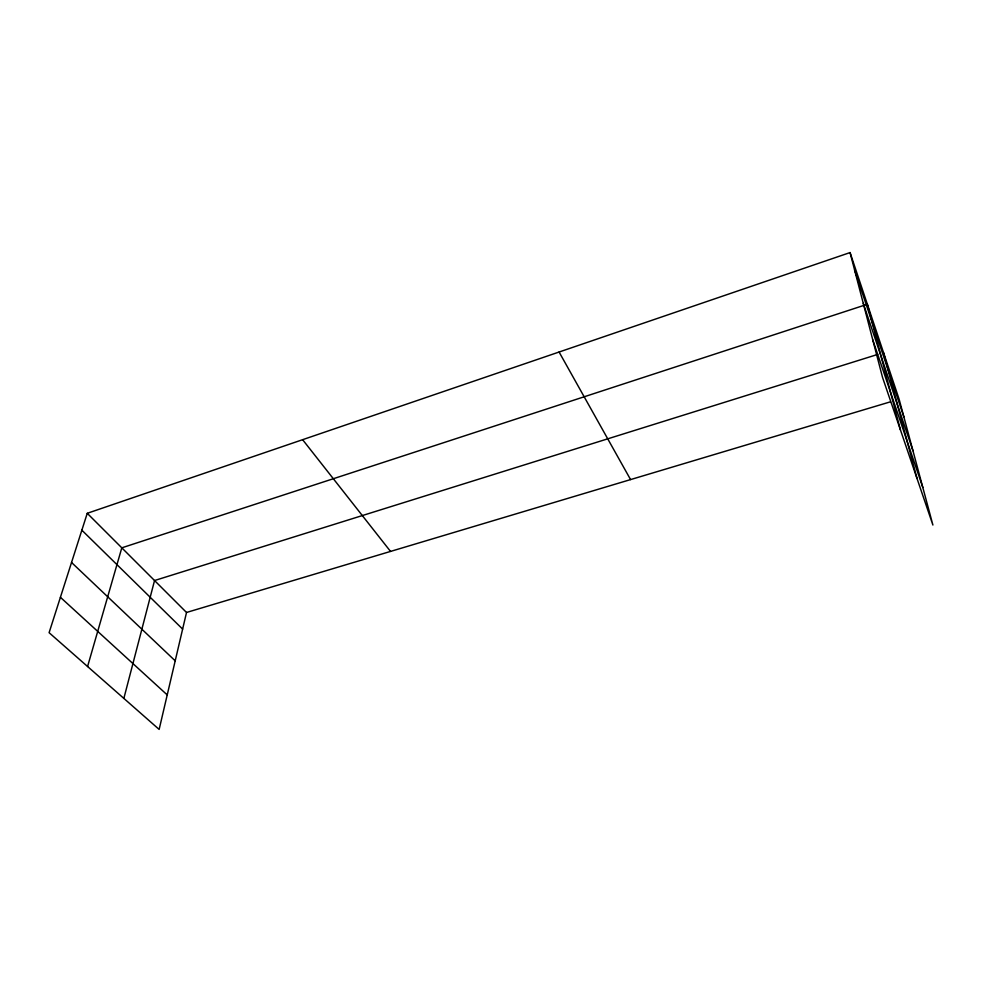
<?xml version="1.0" encoding="UTF-8"?>
<svg xmlns="http://www.w3.org/2000/svg" width="982" height="982" viewBox="0 0 982 982"><rect width="100%" height="100%" fill="white"/><g stroke="black" fill="none" stroke-linecap="round" stroke-linejoin="round"><path stroke-width="1.47" d="M87.251 513.304L186.519 612.473L159.145 729.43L49.1 632.69L87.251 513.304L850.056 252.57L899.119 399.22L932.9 525.039L882.548 377.456L850.056 252.57M123.855 698.411L154.542 580.534L877.699 354.428M87.57 666.52L121.805 547.833L867.352 304.273L900.408 429.834M186.519 612.473L890.453 401.822M60.405 597.302L167.222 694.912M71.539 562.477L175.201 660.825M81.85 530.182L182.627 629.094M302.616 439.69L390.529 551.418M559.089 352.022L630.567 479.584M872.765 339.87L922.81 487.453M863.264 303.364L912.941 450.701M854.561 269.89L903.857 416.834M883.53 352.612L917.004 478.455"/></g></svg>
